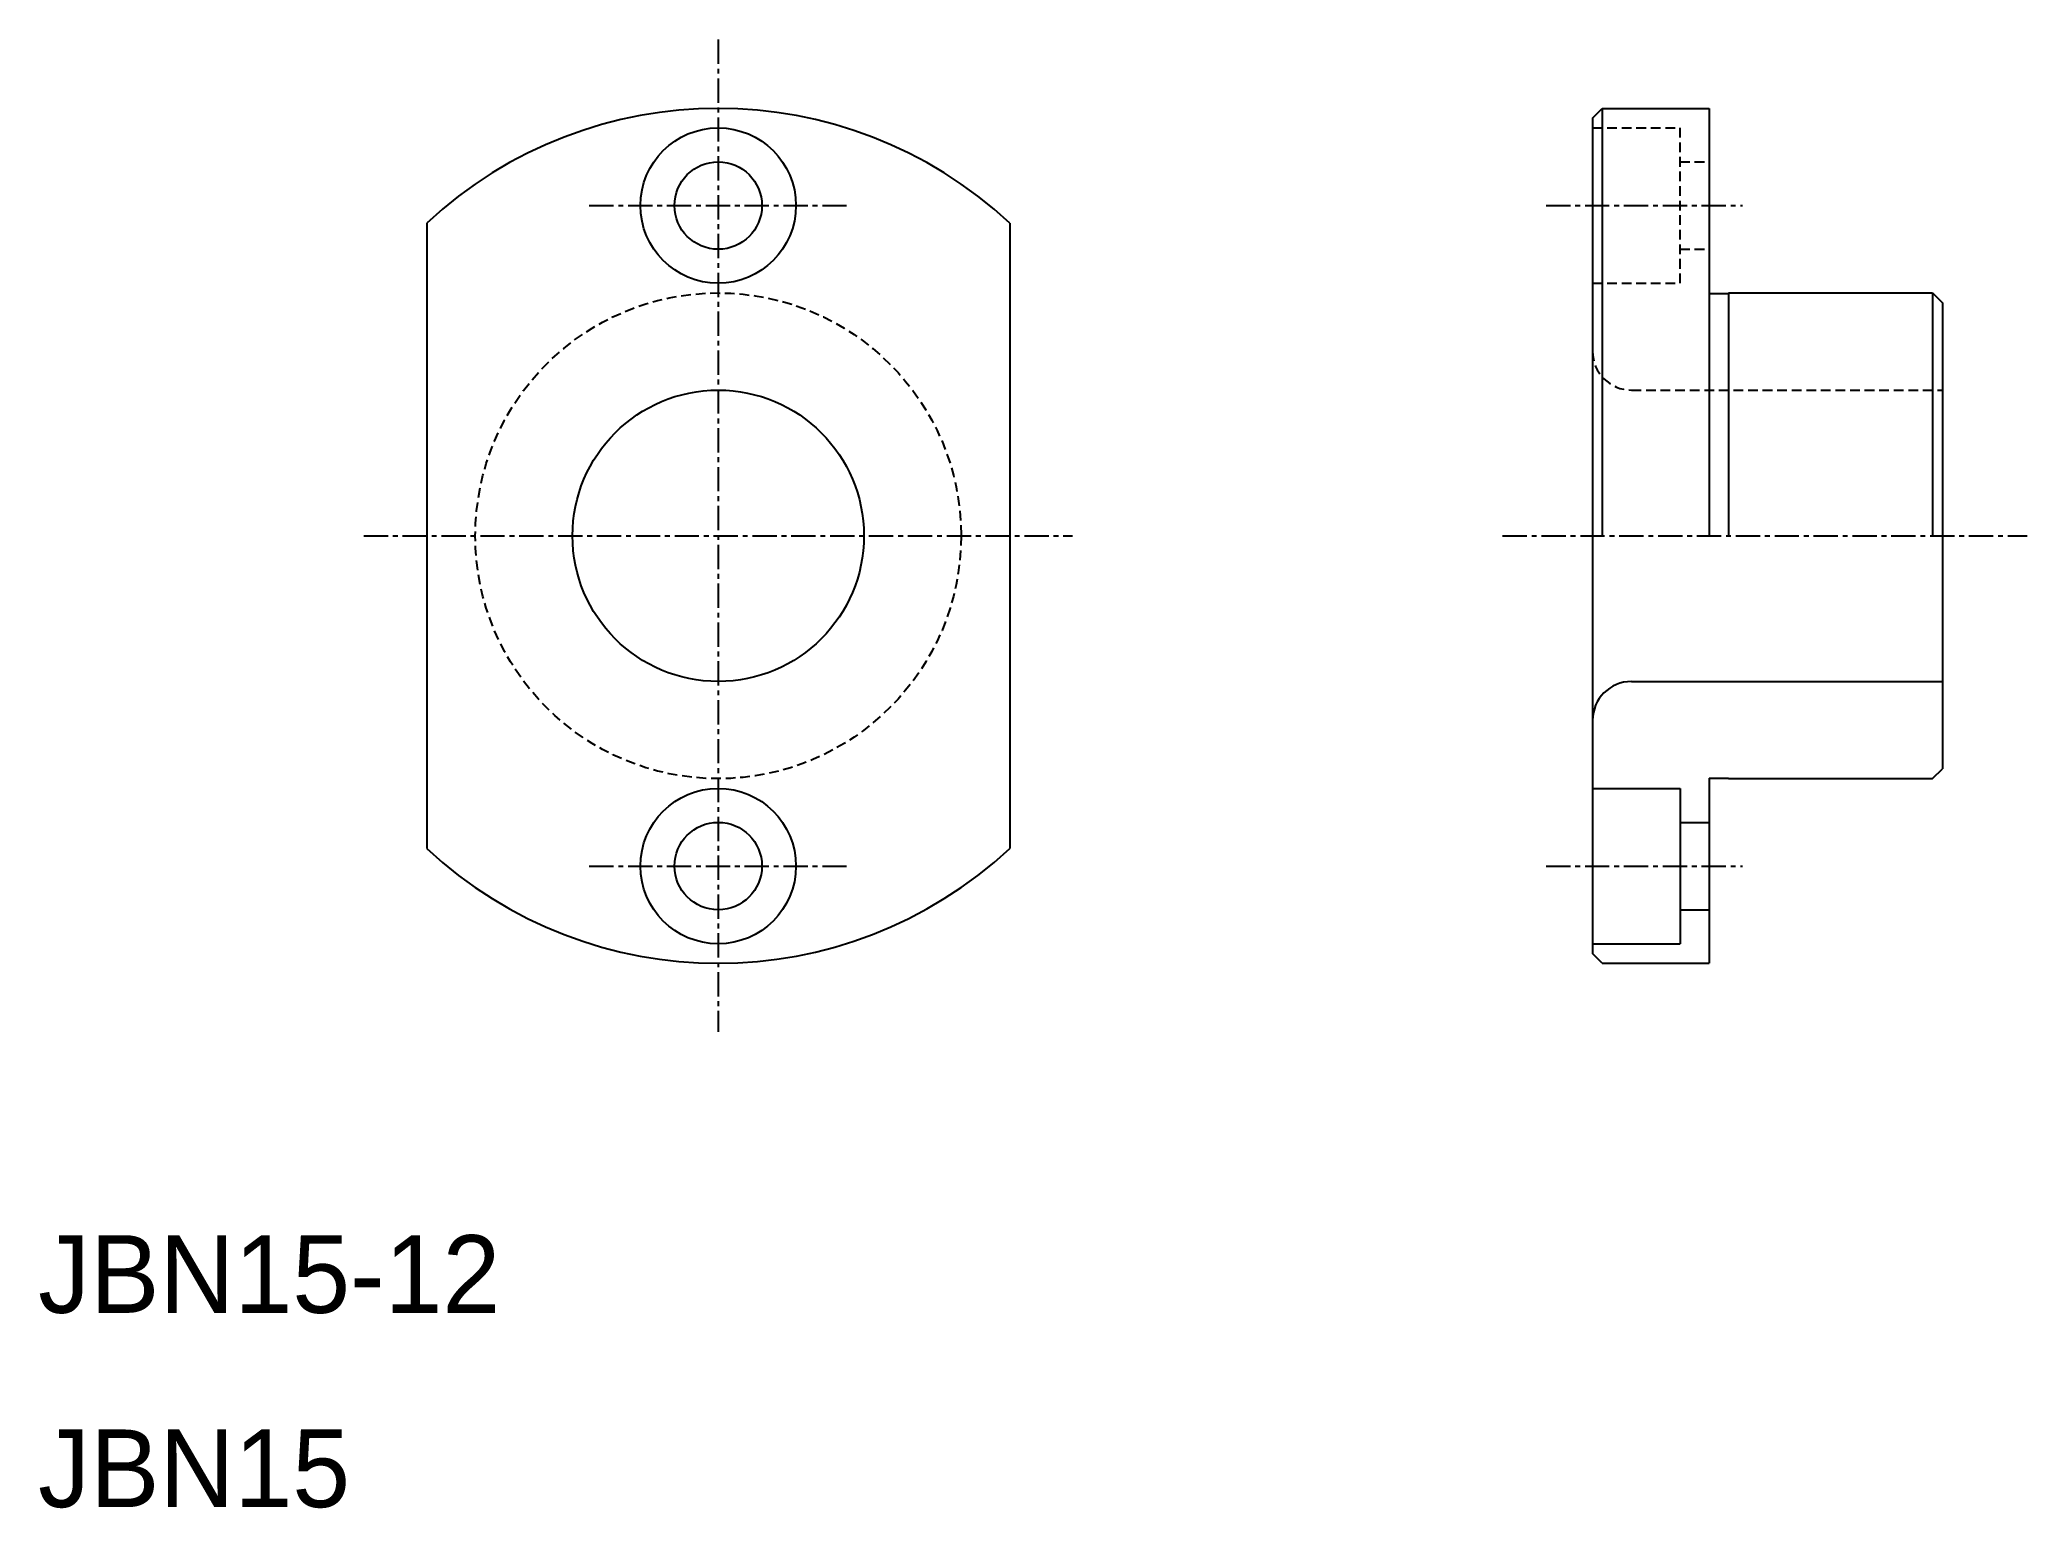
# Model space of a CAD drawing. Extents: x 10 to 112, y 10 to 86.
import ezdxf

# ---------------------------------------------------------------- set-up
doc = ezdxf.new("R2010")
doc.units = 0
doc.linetypes.add('CENTER', pattern=[2, 1.25, -0.25, 0.25, -0.25])
doc.linetypes.add('DASHED', pattern=[0.75, 0.5, -0.25])
doc.layers.get('0').update_dxf_attribs({"linetype": 'CONTINUOUS'})
doc.layers.add('CENTER', color=1, linetype='CENTER')

msp = doc.modelspace()

# ---------------------------------------------------------------- linework, layer by layer
at = {"color": 7, "linetype": 'CONTINUOUS'}
for p, q in [((90, 81.5), (90.5, 82)), ((90.5, 82), (90.5, 60)), ((90.5, 82), (96, 82)), ((91.87, 82), (91.87, 82)), ((93.25, 82), (93.25, 82)), ((96, 82), (96, 60)), ((90, 81.5), (90, 38.5)), ((30, 76.09), (30, 43.91)), ((60, 76.09), (60, 43.91)), ((96, 72.47), (97, 72.47)), ((97, 72.5), (97, 60)), ((97, 72.5), (107.5, 72.5)), ((107.5, 72.5), (108, 72)), ((107.5, 72.5), (107.5, 60)), ((108, 72), (108, 48)), ((92, 52.5), (108, 52.5)), ((96, 47.52), (96, 38)), ((96, 47.52), (97, 47.52)), ((97, 47.52), (97, 47.5)), ((97, 47.5), (107.5, 47.5)), ((107.5, 47.5), (108, 48)), ((90, 47), (94.5, 47)), ((94.5, 47), (94.5, 39)), ((94.5, 45.25), (96, 45.25)), ((94.5, 40.75), (96, 40.75)), ((90, 39), (94.5, 39)), ((90.5, 38), (90, 38.5)), ((90.5, 38), (96, 38))]:
    msp.add_line(p, q, dxfattribs=at)
at = {"color": 3, "linetype": 'DASHED'}
for p, q in [((90, 81), (94.5, 81)), ((94.5, 73), (94.5, 81)), ((94.5, 79.25), (96, 79.25)), ((94.5, 74.75), (96, 74.75)), ((90, 73), (94.5, 73)), ((92, 67.5), (108, 67.5))]:
    msp.add_line(p, q, dxfattribs=at)
at = {"color": 7, "linetype": 'CONTINUOUS'}
for centre, radius in [((45, 77), 4), ((45, 77), 2.25), ((45, 60), 7.5), ((45, 43), 4), ((45, 43), 2.25)]:
    msp.add_circle(centre, radius, dxfattribs=at)
at = {"color": 3, "linetype": 'DASHED'}
msp.add_circle((45, 60), 12.5, dxfattribs=at)
at = {"color": 7, "linetype": 'CONTINUOUS'}
for centre, radius, start, end in [((45, 60), 22, 47.0141, 132.9859), ((92, 50.5), 2, 90, 180), ((45, 60), 22, 227.0141, 312.9859)]:
    msp.add_arc(centre, radius, start, end, dxfattribs=at)
at = {"color": 3, "linetype": 'DASHED'}
msp.add_arc((92, 69.5), 2, 180, 270, dxfattribs=at)
at = {"layer": 'CENTER', "color": 1, "linetype": 'CENTER'}
for p, q in [((45, 85.54), (45, 34.46)), ((38.36, 77), (51.64, 77)), ((87.61, 77), (97.71, 77)), ((26.76, 60), (63.24, 60)), ((85.37, 60), (112.37, 60)), ((38.36, 43), (51.64, 43)), ((87.61, 43), (97.71, 43))]:
    msp.add_line(p, q, dxfattribs=at)

# ---------------------------------------------------------------- texts
at = {"color": 7, "linetype": 'CONTINUOUS'}
for s, p in [('JBN15-12', (10, 20)), ('JBN15', (10, 10))]:
    msp.add_text(s, height=4, dxfattribs=at).set_placement(p)

doc.saveas('drawing.dxf')
